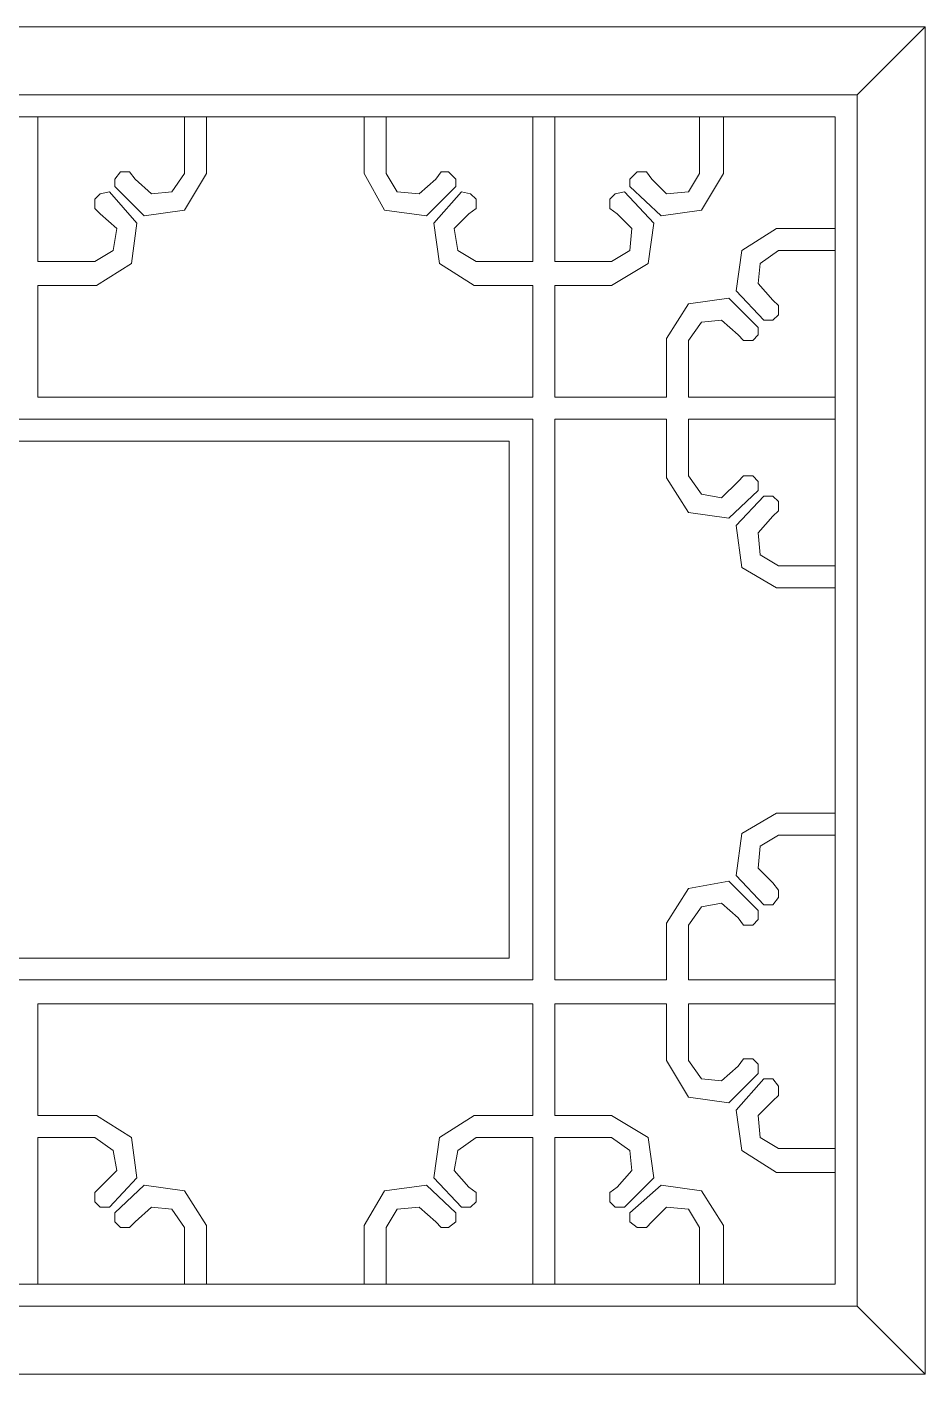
# Model space of a CAD drawing. Header units: centimetres. Extents: x -9.5 to 10.6, y -6.5 to 8.6.
# Drawn here: x 0.57 to 10.64, y -6.48 to 8.64 of the extents above; entities that cross this region are included whole.
import ezdxf

# ---------------------------------------------------------------- set-up
doc = ezdxf.new("R2010")
doc.units = ezdxf.units.CM
doc.header["$MEASUREMENT"] = 0
doc.layers.add('layer 1', color=7, linetype='Continuous')

msp = doc.modelspace()

# ---------------------------------------------------------------- linework, layer by layer
at = {"layer": 'layer 1', "color": 250, "lineweight": 0}
for points, knots in [([(-9.50824, -6.47684), (-9.50824, -6.47684), (10.64402, -6.47684), (10.64402, -6.47684), (10.64402, -6.47684), (10.64402, -6.47684), (10.64402, 8.63722), (10.64402, 8.63722), (10.64402, 8.63722), (10.64402, 8.63722), (-9.50824, 8.63722), (-9.50824, 8.63722), (-9.50824, 8.63722), (-9.50824, 8.63722), (-9.50824, -6.47684), (-9.50824, -6.47684)], [0, 0, 0, 0, 0.25, 0.25, 0.25, 0.25, 0.5, 0.5, 0.5, 0.5, 0.75, 0.75, 0.75, 0.75, 1, 1, 1, 1]), ([(-8.7472, -5.71607), (-8.7472, -5.71607), (9.88324, -5.71607), (9.88324, -5.71607), (9.88324, -5.71607), (9.88324, -5.71607), (9.88324, 7.87644), (9.88324, 7.87644), (9.88324, 7.87644), (9.88324, 7.87644), (-8.7472, 7.87644), (-8.7472, 7.87644), (-8.7472, 7.87644), (-8.7472, 7.87644), (-8.7472, -5.71607), (-8.7472, -5.71607)], [0, 0, 0, 0, 0.25, 0.25, 0.25, 0.25, 0.5, 0.5, 0.5, 0.5, 0.75, 0.75, 0.75, 0.75, 1, 1, 1, 1]), ([(-8.50065, -5.46926), (-8.50065, -5.46926), (9.63643, -5.46926), (9.63643, -5.46926), (9.63643, -5.46926), (9.63643, -5.46926), (9.63643, 7.62963), (9.63643, 7.62963), (9.63643, 7.62963), (9.63643, 7.62963), (-8.50065, 7.62963), (-8.50065, 7.62963), (-8.50065, 7.62963), (-8.50065, 7.62963), (-8.50065, -5.46926), (-8.50065, -5.46926)], [0, 0, 0, 0, 0.25, 0.25, 0.25, 0.25, 0.5, 0.5, 0.5, 0.5, 0.75, 0.75, 0.75, 0.75, 1, 1, 1, 1]), ([(0.69129, 7.62963), (0.69129, 7.62963), (0.69129, 6.00529), (0.69129, 6.00529), (0.69129, 6.00529), (0.69129, 6.00529), (1.32893, 6.00529), (1.32893, 6.00529), (1.32893, 6.00529), (1.32893, 6.00529), (1.53452, 6.12869), (1.53452, 6.12869), (1.53452, 6.12869), (1.53452, 6.12869), (1.57548, 6.37524), (1.57548, 6.37524), (1.57548, 6.37524), (1.57548, 6.37524), (1.3905, 6.53986), (1.3905, 6.53986)], [0, 0, 0, 0, 0.2, 0.2, 0.2, 0.2, 0.4, 0.4, 0.4, 0.4, 0.6, 0.6, 0.6, 0.6, 0.8, 0.8, 0.8, 0.8, 1, 1, 1, 1]), ([(1.78133, 6.93069), (1.78133, 6.93069), (1.9663, 6.76606), (1.9663, 6.76606), (1.9663, 6.76606), (1.9663, 6.76606), (2.1925, 6.78667), (2.1925, 6.78667), (2.1925, 6.78667), (2.1925, 6.78667), (2.33652, 6.99226), (2.33652, 6.99226), (2.33652, 6.99226), (2.33652, 6.99226), (2.33652, 7.62963), (2.33652, 7.62963)], [0, 0, 0, 0, 0.25, 0.25, 0.25, 0.25, 0.5, 0.5, 0.5, 0.5, 0.75, 0.75, 0.75, 0.75, 1, 1, 1, 1]), ([(4.35169, 7.62963), (4.35169, 7.62963), (4.35169, 6.99226), (4.35169, 6.99226), (4.35169, 6.99226), (4.35169, 6.99226), (4.57789, 6.58109), (4.57789, 6.58109), (4.57789, 6.58109), (4.57789, 6.58109), (5.0509, 6.51925), (5.0509, 6.51925), (5.0509, 6.51925), (5.0509, 6.51925), (5.37989, 6.84824), (5.37989, 6.84824), (5.37989, 6.84824), (5.37989, 6.84824), (5.37989, 6.93069), (5.37989, 6.93069), (5.37989, 6.93069), (5.37989, 6.93069), (5.29771, 7.01287), (5.29771, 7.01287), (5.29771, 7.01287), (5.29771, 7.01287), (5.21526, 7.01287), (5.21526, 7.01287), (5.21526, 7.01287), (5.21526, 7.01287), (5.15369, 6.93069), (5.15369, 6.93069)], [0, 0, 0, 0, 0.125, 0.125, 0.125, 0.125, 0.25, 0.25, 0.25, 0.25, 0.375, 0.375, 0.375, 0.375, 0.5, 0.5, 0.5, 0.5, 0.625, 0.625, 0.625, 0.625, 0.75, 0.75, 0.75, 0.75, 0.875, 0.875, 0.875, 0.875, 1, 1, 1, 1]), ([(5.5239, 6.53986), (5.5239, 6.53986), (5.35928, 6.37524), (5.35928, 6.37524), (5.35928, 6.37524), (5.35928, 6.37524), (5.4005, 6.12869), (5.4005, 6.12869), (5.4005, 6.12869), (5.4005, 6.12869), (5.60609, 6.00529), (5.60609, 6.00529), (5.60609, 6.00529), (5.60609, 6.00529), (6.24346, 6.00529), (6.24346, 6.00529), (6.24346, 6.00529), (6.24346, 6.00529), (6.24346, 7.62963), (6.24346, 7.62963)], [0, 0, 0, 0, 0.2, 0.2, 0.2, 0.2, 0.4, 0.4, 0.4, 0.4, 0.6, 0.6, 0.6, 0.6, 0.8, 0.8, 0.8, 0.8, 1, 1, 1, 1]), ([(7.12764, 6.00529), (7.12764, 6.00529), (6.49027, 6.00529), (6.49027, 6.00529), (6.49027, 6.00529), (6.49027, 6.00529), (6.49027, 7.62963), (6.49027, 7.62963)], [0, 0, 0, 0, 0.5, 0.5, 0.5, 0.5, 1, 1, 1, 1]), ([(7.5803, 6.93069), (7.5803, 6.93069), (7.74466, 6.76606), (7.74466, 6.76606), (7.74466, 6.76606), (7.74466, 6.76606), (7.99147, 6.78667), (7.99147, 6.78667), (7.99147, 6.78667), (7.99147, 6.78667), (8.11488, 6.99226), (8.11488, 6.99226), (8.11488, 6.99226), (8.11488, 6.99226), (8.11488, 7.62963), (8.11488, 7.62963)], [0, 0, 0, 0, 0.25, 0.25, 0.25, 0.25, 0.5, 0.5, 0.5, 0.5, 0.75, 0.75, 0.75, 0.75, 1, 1, 1, 1]), ([(1.78133, 6.93069), (1.78133, 6.93069), (1.71949, 7.01287), (1.71949, 7.01287), (1.71949, 7.01287), (1.71949, 7.01287), (1.6167, 7.01287), (1.6167, 7.01287), (1.6167, 7.01287), (1.6167, 7.01287), (1.55513, 6.93069), (1.55513, 6.93069), (1.55513, 6.93069), (1.55513, 6.93069), (1.55513, 6.84824), (1.55513, 6.84824)], [0, 0, 0, 0, 0.25, 0.25, 0.25, 0.25, 0.5, 0.5, 0.5, 0.5, 0.75, 0.75, 0.75, 0.75, 1, 1, 1, 1]), ([(1.55513, 6.84824), (1.55513, 6.84824), (1.88412, 6.51925), (1.88412, 6.51925), (1.88412, 6.51925), (1.88412, 6.51925), (2.33652, 6.58109), (2.33652, 6.58109), (2.33652, 6.58109), (2.33652, 6.58109), (2.58333, 6.99226), (2.58333, 6.99226)], [0, 0, 0, 0, 0.33333333, 0.33333333, 0.33333333, 0.33333333, 0.66666667, 0.66666667, 0.66666667, 0.66666667, 1, 1, 1, 1]), ([(4.5985, 6.99226), (4.5985, 6.99226), (4.7219, 6.78667), (4.7219, 6.78667), (4.7219, 6.78667), (4.7219, 6.78667), (4.96871, 6.76606), (4.96871, 6.76606), (4.96871, 6.76606), (4.96871, 6.76606), (5.15369, 6.93069), (5.15369, 6.93069)], [0, 0, 0, 0, 0.33333333, 0.33333333, 0.33333333, 0.33333333, 0.66666667, 0.66666667, 0.66666667, 0.66666667, 1, 1, 1, 1]), ([(7.5803, 6.93069), (7.5803, 6.93069), (7.51847, 7.01287), (7.51847, 7.01287), (7.51847, 7.01287), (7.51847, 7.01287), (7.41567, 7.01287), (7.41567, 7.01287), (7.41567, 7.01287), (7.41567, 7.01287), (7.33349, 6.93069), (7.33349, 6.93069), (7.33349, 6.93069), (7.33349, 6.93069), (7.33349, 6.84824), (7.33349, 6.84824)], [0, 0, 0, 0, 0.25, 0.25, 0.25, 0.25, 0.5, 0.5, 0.5, 0.5, 0.75, 0.75, 0.75, 0.75, 1, 1, 1, 1]), ([(7.33349, 6.84824), (7.33349, 6.84824), (7.68309, 6.51925), (7.68309, 6.51925), (7.68309, 6.51925), (7.68309, 6.51925), (8.13549, 6.58109), (8.13549, 6.58109), (8.13549, 6.58109), (8.13549, 6.58109), (8.38204, 6.99226), (8.38204, 6.99226)], [0, 0, 0, 0, 0.33333333, 0.33333333, 0.33333333, 0.33333333, 0.66666667, 0.66666667, 0.66666667, 0.66666667, 1, 1, 1, 1]), ([(1.49329, 6.78667), (1.49329, 6.78667), (1.3905, 6.76606), (1.3905, 6.76606), (1.3905, 6.76606), (1.3905, 6.76606), (1.32893, 6.70449), (1.32893, 6.70449), (1.32893, 6.70449), (1.32893, 6.70449), (1.32893, 6.60143), (1.32893, 6.60143), (1.32893, 6.60143), (1.32893, 6.60143), (1.3905, 6.53986), (1.3905, 6.53986)], [0, 0, 0, 0, 0.25, 0.25, 0.25, 0.25, 0.5, 0.5, 0.5, 0.5, 0.75, 0.75, 0.75, 0.75, 1, 1, 1, 1]), ([(1.34928, 5.73786), (1.34928, 5.73786), (1.7401, 5.98467), (1.7401, 5.98467), (1.7401, 5.98467), (1.7401, 5.98467), (1.80167, 6.43707), (1.80167, 6.43707), (1.80167, 6.43707), (1.80167, 6.43707), (1.49329, 6.78667), (1.49329, 6.78667)], [0, 0, 0, 0, 0.33333333, 0.33333333, 0.33333333, 0.33333333, 0.66666667, 0.66666667, 0.66666667, 0.66666667, 1, 1, 1, 1]), ([(5.44146, 6.78667), (5.44146, 6.78667), (5.13308, 6.43707), (5.13308, 6.43707), (5.13308, 6.43707), (5.13308, 6.43707), (5.19491, 5.98467), (5.19491, 5.98467), (5.19491, 5.98467), (5.19491, 5.98467), (5.58547, 5.73786), (5.58547, 5.73786)], [0, 0, 0, 0, 0.33333333, 0.33333333, 0.33333333, 0.33333333, 0.66666667, 0.66666667, 0.66666667, 0.66666667, 1, 1, 1, 1]), ([(5.5239, 6.53986), (5.5239, 6.53986), (5.60609, 6.60143), (5.60609, 6.60143), (5.60609, 6.60143), (5.60609, 6.60143), (5.60609, 6.70449), (5.60609, 6.70449), (5.60609, 6.70449), (5.60609, 6.70449), (5.54425, 6.76606), (5.54425, 6.76606), (5.54425, 6.76606), (5.54425, 6.76606), (5.44146, 6.78667), (5.44146, 6.78667)], [0, 0, 0, 0, 0.25, 0.25, 0.25, 0.25, 0.5, 0.5, 0.5, 0.5, 0.75, 0.75, 0.75, 0.75, 1, 1, 1, 1]), ([(8.54666, 5.18267), (8.54666, 5.18267), (8.60823, 5.12084), (8.60823, 5.12084), (8.60823, 5.12084), (8.60823, 5.12084), (8.71129, 5.12084), (8.71129, 5.12084), (8.71129, 5.12084), (8.71129, 5.12084), (8.77286, 5.18267), (8.77286, 5.18267), (8.77286, 5.18267), (8.77286, 5.18267), (8.77286, 5.26486), (8.77286, 5.26486), (8.77286, 5.26486), (8.77286, 5.26486), (8.44387, 5.59385), (8.44387, 5.59385), (8.44387, 5.59385), (8.44387, 5.59385), (7.99147, 5.53228), (7.99147, 5.53228), (7.99147, 5.53228), (7.99147, 5.53228), (7.74466, 5.14145), (7.74466, 5.14145), (7.74466, 5.14145), (7.74466, 5.14145), (7.74466, 4.48347), (7.74466, 4.48347), (7.74466, 4.48347), (7.74466, 4.48347), (6.49027, 4.48347), (6.49027, 4.48347), (6.49027, 4.48347), (6.49027, 4.48347), (6.49027, 5.73786), (6.49027, 5.73786), (6.49027, 5.73786), (6.49027, 5.73786), (7.12764, 5.73786), (7.12764, 5.73786), (7.12764, 5.73786), (7.12764, 5.73786), (7.53908, 5.98467), (7.53908, 5.98467), (7.53908, 5.98467), (7.53908, 5.98467), (7.60065, 6.43707), (7.60065, 6.43707), (7.60065, 6.43707), (7.60065, 6.43707), (7.27166, 6.78667), (7.27166, 6.78667), (7.27166, 6.78667), (7.27166, 6.78667), (7.16886, 6.76606), (7.16886, 6.76606), (7.16886, 6.76606), (7.16886, 6.76606), (7.10729, 6.70449), (7.10729, 6.70449), (7.10729, 6.70449), (7.10729, 6.70449), (7.10729, 6.60143), (7.10729, 6.60143), (7.10729, 6.60143), (7.10729, 6.60143), (7.18947, 6.53986), (7.18947, 6.53986)], [0, 0, 0, 0, 0.05555556, 0.05555556, 0.05555556, 0.05555556, 0.11111111, 0.11111111, 0.11111111, 0.11111111, 0.16666667, 0.16666667, 0.16666667, 0.16666667, 0.22222222, 0.22222222, 0.22222222, 0.22222222, 0.27777778, 0.27777778, 0.27777778, 0.27777778, 0.33333333, 0.33333333, 0.33333333, 0.33333333, 0.38888889, 0.38888889, 0.38888889, 0.38888889, 0.44444444, 0.44444444, 0.44444444, 0.44444444, 0.5, 0.5, 0.5, 0.5, 0.55555556, 0.55555556, 0.55555556, 0.55555556, 0.61111111, 0.61111111, 0.61111111, 0.61111111, 0.66666667, 0.66666667, 0.66666667, 0.66666667, 0.72222222, 0.72222222, 0.72222222, 0.72222222, 0.77777778, 0.77777778, 0.77777778, 0.77777778, 0.83333333, 0.83333333, 0.83333333, 0.83333333, 0.88888889, 0.88888889, 0.88888889, 0.88888889, 0.94444444, 0.94444444, 0.94444444, 0.94444444, 1, 1, 1, 1]), ([(7.12764, 6.00529), (7.12764, 6.00529), (7.33349, 6.12869), (7.33349, 6.12869), (7.33349, 6.12869), (7.33349, 6.12869), (7.3541, 6.37524), (7.3541, 6.37524), (7.3541, 6.37524), (7.3541, 6.37524), (7.18947, 6.53986), (7.18947, 6.53986)], [0, 0, 0, 0, 0.33333333, 0.33333333, 0.33333333, 0.33333333, 0.66666667, 0.66666667, 0.66666667, 0.66666667, 1, 1, 1, 1]), ([(9.63643, 6.37524), (9.63643, 6.37524), (8.97845, 6.37524), (8.97845, 6.37524), (8.97845, 6.37524), (8.97845, 6.37524), (8.58789, 6.12869), (8.58789, 6.12869), (8.58789, 6.12869), (8.58789, 6.12869), (8.52605, 5.67629), (8.52605, 5.67629), (8.52605, 5.67629), (8.52605, 5.67629), (8.83443, 5.34704), (8.83443, 5.34704), (8.83443, 5.34704), (8.83443, 5.34704), (8.93749, 5.34704), (8.93749, 5.34704), (8.93749, 5.34704), (8.93749, 5.34704), (8.99906, 5.40887), (8.99906, 5.40887), (8.99906, 5.40887), (8.99906, 5.40887), (8.99906, 5.51167), (8.99906, 5.51167), (8.99906, 5.51167), (8.99906, 5.51167), (8.93749, 5.57324), (8.93749, 5.57324)], [0, 0, 0, 0, 0.125, 0.125, 0.125, 0.125, 0.25, 0.25, 0.25, 0.25, 0.375, 0.375, 0.375, 0.375, 0.5, 0.5, 0.5, 0.5, 0.625, 0.625, 0.625, 0.625, 0.75, 0.75, 0.75, 0.75, 0.875, 0.875, 0.875, 0.875, 1, 1, 1, 1]), ([(8.99906, 6.12869), (8.99906, 6.12869), (8.79347, 5.98467), (8.79347, 5.98467), (8.79347, 5.98467), (8.79347, 5.98467), (8.77286, 5.75848), (8.77286, 5.75848), (8.77286, 5.75848), (8.77286, 5.75848), (8.93749, 5.57324), (8.93749, 5.57324)], [0, 0, 0, 0, 0.33333333, 0.33333333, 0.33333333, 0.33333333, 0.66666667, 0.66666667, 0.66666667, 0.66666667, 1, 1, 1, 1]), ([(1.34928, 5.73786), (1.34928, 5.73786), (0.69129, 5.73786), (0.69129, 5.73786), (0.69129, 5.73786), (0.69129, 5.73786), (0.69129, 4.48347), (0.69129, 4.48347), (0.69129, 4.48347), (0.69129, 4.48347), (6.24346, 4.48347), (6.24346, 4.48347), (6.24346, 4.48347), (6.24346, 4.48347), (6.24346, 5.73786), (6.24346, 5.73786), (6.24346, 5.73786), (6.24346, 5.73786), (5.58547, 5.73786), (5.58547, 5.73786)], [0, 0, 0, 0, 0.2, 0.2, 0.2, 0.2, 0.4, 0.4, 0.4, 0.4, 0.6, 0.6, 0.6, 0.6, 0.8, 0.8, 0.8, 0.8, 1, 1, 1, 1]), ([(8.54666, 5.18267), (8.54666, 5.18267), (8.36169, 5.34704), (8.36169, 5.34704), (8.36169, 5.34704), (8.36169, 5.34704), (8.13549, 5.32669), (8.13549, 5.32669), (8.13549, 5.32669), (8.13549, 5.32669), (7.99147, 5.12084), (7.99147, 5.12084)], [0, 0, 0, 0, 0.33333333, 0.33333333, 0.33333333, 0.33333333, 0.66666667, 0.66666667, 0.66666667, 0.66666667, 1, 1, 1, 1]), ([(9.63643, 4.48347), (9.63643, 4.48347), (7.99147, 4.48347), (7.99147, 4.48347), (7.99147, 4.48347), (7.99147, 4.48347), (7.99147, 5.12084), (7.99147, 5.12084)], [0, 0, 0, 0, 0.5, 0.5, 0.5, 0.5, 1, 1, 1, 1]), ([(6.24346, 4.23666), (6.24346, 4.23666), (-5.08707, 4.23666), (-5.08707, 4.23666), (-5.08707, 4.23666), (-5.08707, 4.23666), (-5.08707, -2.05567), (-5.08707, -2.05567), (-5.08707, -2.05567), (-5.08707, -2.05567), (6.24346, -2.05567), (6.24346, -2.05567), (6.24346, -2.05567), (6.24346, -2.05567), (6.24346, 4.23666), (6.24346, 4.23666)], [0, 0, 0, 0, 0.25, 0.25, 0.25, 0.25, 0.5, 0.5, 0.5, 0.5, 0.75, 0.75, 0.75, 0.75, 1, 1, 1, 1]), ([(7.74466, 3.57867), (7.74466, 3.57867), (7.74466, 4.23666), (7.74466, 4.23666), (7.74466, 4.23666), (7.74466, 4.23666), (6.49027, 4.23666), (6.49027, 4.23666), (6.49027, 4.23666), (6.49027, 4.23666), (6.49027, -2.05567), (6.49027, -2.05567), (6.49027, -2.05567), (6.49027, -2.05567), (7.74466, -2.05567), (7.74466, -2.05567), (7.74466, -2.05567), (7.74466, -2.05567), (7.74466, -1.4183), (7.74466, -1.4183)], [0, 0, 0, 0, 0.2, 0.2, 0.2, 0.2, 0.4, 0.4, 0.4, 0.4, 0.6, 0.6, 0.6, 0.6, 0.8, 0.8, 0.8, 0.8, 1, 1, 1, 1]), ([(9.63643, 4.23666), (9.63643, 4.23666), (7.99147, 4.23666), (7.99147, 4.23666), (7.99147, 4.23666), (7.99147, 4.23666), (7.99147, 3.59929), (7.99147, 3.59929), (7.99147, 3.59929), (7.99147, 3.59929), (8.13549, 3.3937), (8.13549, 3.3937), (8.13549, 3.3937), (8.13549, 3.3937), (8.36169, 3.35248), (8.36169, 3.35248), (8.36169, 3.35248), (8.36169, 3.35248), (8.54666, 3.53745), (8.54666, 3.53745)], [0, 0, 0, 0, 0.2, 0.2, 0.2, 0.2, 0.4, 0.4, 0.4, 0.4, 0.6, 0.6, 0.6, 0.6, 0.8, 0.8, 0.8, 0.8, 1, 1, 1, 1]), ([(5.9763, 3.98985), (5.9763, 3.98985), (-4.84026, 3.98985), (-4.84026, 3.98985), (-4.84026, 3.98985), (-4.84026, 3.98985), (-4.84026, -1.80886), (-4.84026, -1.80886), (-4.84026, -1.80886), (-4.84026, -1.80886), (5.9763, -1.80886), (5.9763, -1.80886), (5.9763, -1.80886), (5.9763, -1.80886), (5.9763, 3.98985), (5.9763, 3.98985)], [0, 0, 0, 0, 0.25, 0.25, 0.25, 0.25, 0.5, 0.5, 0.5, 0.5, 0.75, 0.75, 0.75, 0.75, 1, 1, 1, 1]), ([(7.74466, 3.57867), (7.74466, 3.57867), (7.99147, 3.18811), (7.99147, 3.18811), (7.99147, 3.18811), (7.99147, 3.18811), (8.44387, 3.12628), (8.44387, 3.12628), (8.44387, 3.12628), (8.44387, 3.12628), (8.77286, 3.43466), (8.77286, 3.43466)], [0, 0, 0, 0, 0.33333333, 0.33333333, 0.33333333, 0.33333333, 0.66666667, 0.66666667, 0.66666667, 0.66666667, 1, 1, 1, 1]), ([(8.77286, 3.43466), (8.77286, 3.43466), (8.77286, 3.53745), (8.77286, 3.53745), (8.77286, 3.53745), (8.77286, 3.53745), (8.71129, 3.59929), (8.71129, 3.59929), (8.71129, 3.59929), (8.71129, 3.59929), (8.60823, 3.59929), (8.60823, 3.59929), (8.60823, 3.59929), (8.60823, 3.59929), (8.54666, 3.53745), (8.54666, 3.53745)], [0, 0, 0, 0, 0.25, 0.25, 0.25, 0.25, 0.5, 0.5, 0.5, 0.5, 0.75, 0.75, 0.75, 0.75, 1, 1, 1, 1]), ([(8.83443, 3.37309), (8.83443, 3.37309), (8.52605, 3.0441), (8.52605, 3.0441), (8.52605, 3.0441), (8.52605, 3.0441), (8.58789, 2.57109), (8.58789, 2.57109), (8.58789, 2.57109), (8.58789, 2.57109), (8.97845, 2.34489), (8.97845, 2.34489)], [0, 0, 0, 0, 0.33333333, 0.33333333, 0.33333333, 0.33333333, 0.66666667, 0.66666667, 0.66666667, 0.66666667, 1, 1, 1, 1]), ([(8.93749, 3.14689), (8.93749, 3.14689), (8.99906, 3.20846), (8.99906, 3.20846), (8.99906, 3.20846), (8.99906, 3.20846), (8.99906, 3.31125), (8.99906, 3.31125), (8.99906, 3.31125), (8.99906, 3.31125), (8.93749, 3.37309), (8.93749, 3.37309), (8.93749, 3.37309), (8.93749, 3.37309), (8.83443, 3.37309), (8.83443, 3.37309)], [0, 0, 0, 0, 0.25, 0.25, 0.25, 0.25, 0.5, 0.5, 0.5, 0.5, 0.75, 0.75, 0.75, 0.75, 1, 1, 1, 1]), ([(8.93749, 3.14689), (8.93749, 3.14689), (8.77286, 2.96191), (8.77286, 2.96191), (8.77286, 2.96191), (8.77286, 2.96191), (8.79347, 2.7151), (8.79347, 2.7151), (8.79347, 2.7151), (8.79347, 2.7151), (8.99906, 2.5917), (8.99906, 2.5917), (8.99906, 2.5917), (8.99906, 2.5917), (9.63643, 2.5917), (9.63643, 2.5917)], [0, 0, 0, 0, 0.25, 0.25, 0.25, 0.25, 0.5, 0.5, 0.5, 0.5, 0.75, 0.75, 0.75, 0.75, 1, 1, 1, 1]), ([(9.63643, -0.18451), (9.63643, -0.18451), (8.97845, -0.18451), (8.97845, -0.18451), (8.97845, -0.18451), (8.97845, -0.18451), (8.58789, -0.41071), (8.58789, -0.41071), (8.58789, -0.41071), (8.58789, -0.41071), (8.52605, -0.88372), (8.52605, -0.88372), (8.52605, -0.88372), (8.52605, -0.88372), (8.83443, -1.21271), (8.83443, -1.21271), (8.83443, -1.21271), (8.83443, -1.21271), (8.93749, -1.21271), (8.93749, -1.21271), (8.93749, -1.21271), (8.93749, -1.21271), (8.99906, -1.13027), (8.99906, -1.13027), (8.99906, -1.13027), (8.99906, -1.13027), (8.99906, -1.04808), (8.99906, -1.04808), (8.99906, -1.04808), (8.99906, -1.04808), (8.93749, -0.9659), (8.93749, -0.9659)], [0, 0, 0, 0, 0.125, 0.125, 0.125, 0.125, 0.25, 0.25, 0.25, 0.25, 0.375, 0.375, 0.375, 0.375, 0.5, 0.5, 0.5, 0.5, 0.625, 0.625, 0.625, 0.625, 0.75, 0.75, 0.75, 0.75, 0.875, 0.875, 0.875, 0.875, 1, 1, 1, 1]), ([(8.99906, -0.43132), (8.99906, -0.43132), (8.79347, -0.55446), (8.79347, -0.55446), (8.79347, -0.55446), (8.79347, -0.55446), (8.77286, -0.80127), (8.77286, -0.80127), (8.77286, -0.80127), (8.77286, -0.80127), (8.93749, -0.9659), (8.93749, -0.9659)], [0, 0, 0, 0, 0.33333333, 0.33333333, 0.33333333, 0.33333333, 0.66666667, 0.66666667, 0.66666667, 0.66666667, 1, 1, 1, 1]), ([(8.77286, -1.27428), (8.77286, -1.27428), (8.44387, -0.94529), (8.44387, -0.94529), (8.44387, -0.94529), (8.44387, -0.94529), (7.99147, -1.02747), (7.99147, -1.02747), (7.99147, -1.02747), (7.99147, -1.02747), (7.74466, -1.4183), (7.74466, -1.4183)], [0, 0, 0, 0, 0.33333333, 0.33333333, 0.33333333, 0.33333333, 0.66666667, 0.66666667, 0.66666667, 0.66666667, 1, 1, 1, 1]), ([(8.54666, -1.35646), (8.54666, -1.35646), (8.36169, -1.1921), (8.36169, -1.1921), (8.36169, -1.1921), (8.36169, -1.1921), (8.13549, -1.23306), (8.13549, -1.23306), (8.13549, -1.23306), (8.13549, -1.23306), (7.99147, -1.43891), (7.99147, -1.43891), (7.99147, -1.43891), (7.99147, -1.43891), (7.99147, -2.05567), (7.99147, -2.05567), (7.99147, -2.05567), (7.99147, -2.05567), (9.63643, -2.05567), (9.63643, -2.05567)], [0, 0, 0, 0, 0.2, 0.2, 0.2, 0.2, 0.4, 0.4, 0.4, 0.4, 0.6, 0.6, 0.6, 0.6, 0.8, 0.8, 0.8, 0.8, 1, 1, 1, 1]), ([(8.54666, -1.35646), (8.54666, -1.35646), (8.60823, -1.43891), (8.60823, -1.43891), (8.60823, -1.43891), (8.60823, -1.43891), (8.71129, -1.43891), (8.71129, -1.43891), (8.71129, -1.43891), (8.71129, -1.43891), (8.77286, -1.37708), (8.77286, -1.37708), (8.77286, -1.37708), (8.77286, -1.37708), (8.77286, -1.27428), (8.77286, -1.27428)], [0, 0, 0, 0, 0.25, 0.25, 0.25, 0.25, 0.5, 0.5, 0.5, 0.5, 0.75, 0.75, 0.75, 0.75, 1, 1, 1, 1]), ([(5.58547, -3.57749), (5.58547, -3.57749), (6.24346, -3.57749), (6.24346, -3.57749), (6.24346, -3.57749), (6.24346, -3.57749), (6.24346, -2.32309), (6.24346, -2.32309), (6.24346, -2.32309), (6.24346, -2.32309), (0.69129, -2.32309), (0.69129, -2.32309), (0.69129, -2.32309), (0.69129, -2.32309), (0.69129, -3.57749), (0.69129, -3.57749), (0.69129, -3.57749), (0.69129, -3.57749), (1.34928, -3.57749), (1.34928, -3.57749)], [0, 0, 0, 0, 0.2, 0.2, 0.2, 0.2, 0.4, 0.4, 0.4, 0.4, 0.6, 0.6, 0.6, 0.6, 0.8, 0.8, 0.8, 0.8, 1, 1, 1, 1]), ([(7.18947, -4.37949), (7.18947, -4.37949), (7.10729, -4.44106), (7.10729, -4.44106), (7.10729, -4.44106), (7.10729, -4.44106), (7.10729, -4.54385), (7.10729, -4.54385), (7.10729, -4.54385), (7.10729, -4.54385), (7.16886, -4.60569), (7.16886, -4.60569), (7.16886, -4.60569), (7.16886, -4.60569), (7.27166, -4.60569), (7.27166, -4.60569), (7.27166, -4.60569), (7.27166, -4.60569), (7.60065, -4.27669), (7.60065, -4.27669), (7.60065, -4.27669), (7.60065, -4.27669), (7.53908, -3.8243), (7.53908, -3.8243), (7.53908, -3.8243), (7.53908, -3.8243), (7.12764, -3.57749), (7.12764, -3.57749), (7.12764, -3.57749), (7.12764, -3.57749), (6.49027, -3.57749), (6.49027, -3.57749), (6.49027, -3.57749), (6.49027, -3.57749), (6.49027, -2.32309), (6.49027, -2.32309), (6.49027, -2.32309), (6.49027, -2.32309), (7.74466, -2.32309), (7.74466, -2.32309), (7.74466, -2.32309), (7.74466, -2.32309), (7.74466, -2.96046), (7.74466, -2.96046), (7.74466, -2.96046), (7.74466, -2.96046), (7.99147, -3.3719), (7.99147, -3.3719), (7.99147, -3.3719), (7.99147, -3.3719), (8.44387, -3.43347), (8.44387, -3.43347), (8.44387, -3.43347), (8.44387, -3.43347), (8.77286, -3.10448), (8.77286, -3.10448), (8.77286, -3.10448), (8.77286, -3.10448), (8.77286, -3.00169), (8.77286, -3.00169), (8.77286, -3.00169), (8.77286, -3.00169), (8.71129, -2.93985), (8.71129, -2.93985), (8.71129, -2.93985), (8.71129, -2.93985), (8.60823, -2.93985), (8.60823, -2.93985), (8.60823, -2.93985), (8.60823, -2.93985), (8.54666, -3.0223), (8.54666, -3.0223)], [0, 0, 0, 0, 0.05555556, 0.05555556, 0.05555556, 0.05555556, 0.11111111, 0.11111111, 0.11111111, 0.11111111, 0.16666667, 0.16666667, 0.16666667, 0.16666667, 0.22222222, 0.22222222, 0.22222222, 0.22222222, 0.27777778, 0.27777778, 0.27777778, 0.27777778, 0.33333333, 0.33333333, 0.33333333, 0.33333333, 0.38888889, 0.38888889, 0.38888889, 0.38888889, 0.44444444, 0.44444444, 0.44444444, 0.44444444, 0.5, 0.5, 0.5, 0.5, 0.55555556, 0.55555556, 0.55555556, 0.55555556, 0.61111111, 0.61111111, 0.61111111, 0.61111111, 0.66666667, 0.66666667, 0.66666667, 0.66666667, 0.72222222, 0.72222222, 0.72222222, 0.72222222, 0.77777778, 0.77777778, 0.77777778, 0.77777778, 0.83333333, 0.83333333, 0.83333333, 0.83333333, 0.88888889, 0.88888889, 0.88888889, 0.88888889, 0.94444444, 0.94444444, 0.94444444, 0.94444444, 1, 1, 1, 1]), ([(7.99147, -2.96046), (7.99147, -2.96046), (7.99147, -2.32309), (7.99147, -2.32309), (7.99147, -2.32309), (7.99147, -2.32309), (9.63643, -2.32309), (9.63643, -2.32309)], [0, 0, 0, 0, 0.5, 0.5, 0.5, 0.5, 1, 1, 1, 1]), ([(7.99147, -2.96046), (7.99147, -2.96046), (8.13549, -3.16605), (8.13549, -3.16605), (8.13549, -3.16605), (8.13549, -3.16605), (8.36169, -3.18666), (8.36169, -3.18666), (8.36169, -3.18666), (8.36169, -3.18666), (8.54666, -3.0223), (8.54666, -3.0223)], [0, 0, 0, 0, 0.33333333, 0.33333333, 0.33333333, 0.33333333, 0.66666667, 0.66666667, 0.66666667, 0.66666667, 1, 1, 1, 1]), ([(8.83443, -3.16605), (8.83443, -3.16605), (8.52605, -3.51565), (8.52605, -3.51565), (8.52605, -3.51565), (8.52605, -3.51565), (8.58789, -3.96805), (8.58789, -3.96805), (8.58789, -3.96805), (8.58789, -3.96805), (8.97845, -4.21486), (8.97845, -4.21486)], [0, 0, 0, 0, 0.33333333, 0.33333333, 0.33333333, 0.33333333, 0.66666667, 0.66666667, 0.66666667, 0.66666667, 1, 1, 1, 1]), ([(8.93749, -3.41286), (8.93749, -3.41286), (8.99906, -3.35129), (8.99906, -3.35129), (8.99906, -3.35129), (8.99906, -3.35129), (8.99906, -3.2485), (8.99906, -3.2485), (8.99906, -3.2485), (8.99906, -3.2485), (8.93749, -3.16605), (8.93749, -3.16605), (8.93749, -3.16605), (8.93749, -3.16605), (8.83443, -3.16605), (8.83443, -3.16605)], [0, 0, 0, 0, 0.25, 0.25, 0.25, 0.25, 0.5, 0.5, 0.5, 0.5, 0.75, 0.75, 0.75, 0.75, 1, 1, 1, 1]), ([(8.93749, -3.41286), (8.93749, -3.41286), (8.77286, -3.57749), (8.77286, -3.57749), (8.77286, -3.57749), (8.77286, -3.57749), (8.79347, -3.8243), (8.79347, -3.8243), (8.79347, -3.8243), (8.79347, -3.8243), (8.99906, -3.9477), (8.99906, -3.9477), (8.99906, -3.9477), (8.99906, -3.9477), (9.63643, -3.9477), (9.63643, -3.9477)], [0, 0, 0, 0, 0.25, 0.25, 0.25, 0.25, 0.5, 0.5, 0.5, 0.5, 0.75, 0.75, 0.75, 0.75, 1, 1, 1, 1]), ([(1.49329, -4.60569), (1.49329, -4.60569), (1.80167, -4.27669), (1.80167, -4.27669), (1.80167, -4.27669), (1.80167, -4.27669), (1.7401, -3.8243), (1.7401, -3.8243), (1.7401, -3.8243), (1.7401, -3.8243), (1.34928, -3.57749), (1.34928, -3.57749)], [0, 0, 0, 0, 0.33333333, 0.33333333, 0.33333333, 0.33333333, 0.66666667, 0.66666667, 0.66666667, 0.66666667, 1, 1, 1, 1]), ([(5.58547, -3.57749), (5.58547, -3.57749), (5.19491, -3.8243), (5.19491, -3.8243), (5.19491, -3.8243), (5.19491, -3.8243), (5.13308, -4.27669), (5.13308, -4.27669), (5.13308, -4.27669), (5.13308, -4.27669), (5.44146, -4.60569), (5.44146, -4.60569)], [0, 0, 0, 0, 0.33333333, 0.33333333, 0.33333333, 0.33333333, 0.66666667, 0.66666667, 0.66666667, 0.66666667, 1, 1, 1, 1]), ([(1.3905, -4.37949), (1.3905, -4.37949), (1.57548, -4.19425), (1.57548, -4.19425), (1.57548, -4.19425), (1.57548, -4.19425), (1.53452, -3.96805), (1.53452, -3.96805), (1.53452, -3.96805), (1.53452, -3.96805), (1.32893, -3.8243), (1.32893, -3.8243), (1.32893, -3.8243), (1.32893, -3.8243), (0.69129, -3.8243), (0.69129, -3.8243), (0.69129, -3.8243), (0.69129, -3.8243), (0.69129, -5.46926), (0.69129, -5.46926)], [0, 0, 0, 0, 0.2, 0.2, 0.2, 0.2, 0.4, 0.4, 0.4, 0.4, 0.6, 0.6, 0.6, 0.6, 0.8, 0.8, 0.8, 0.8, 1, 1, 1, 1]), ([(6.24346, -5.46926), (6.24346, -5.46926), (6.24346, -3.8243), (6.24346, -3.8243), (6.24346, -3.8243), (6.24346, -3.8243), (5.60609, -3.8243), (5.60609, -3.8243), (5.60609, -3.8243), (5.60609, -3.8243), (5.4005, -3.96805), (5.4005, -3.96805), (5.4005, -3.96805), (5.4005, -3.96805), (5.35928, -4.19425), (5.35928, -4.19425), (5.35928, -4.19425), (5.35928, -4.19425), (5.5239, -4.37949), (5.5239, -4.37949)], [0, 0, 0, 0, 0.2, 0.2, 0.2, 0.2, 0.4, 0.4, 0.4, 0.4, 0.6, 0.6, 0.6, 0.6, 0.8, 0.8, 0.8, 0.8, 1, 1, 1, 1]), ([(6.49027, -5.46926), (6.49027, -5.46926), (6.49027, -3.8243), (6.49027, -3.8243), (6.49027, -3.8243), (6.49027, -3.8243), (7.12764, -3.8243), (7.12764, -3.8243)], [0, 0, 0, 0, 0.5, 0.5, 0.5, 0.5, 1, 1, 1, 1]), ([(7.18947, -4.37949), (7.18947, -4.37949), (7.3541, -4.19425), (7.3541, -4.19425), (7.3541, -4.19425), (7.3541, -4.19425), (7.33349, -3.96805), (7.33349, -3.96805), (7.33349, -3.96805), (7.33349, -3.96805), (7.12764, -3.8243), (7.12764, -3.8243)], [0, 0, 0, 0, 0.33333333, 0.33333333, 0.33333333, 0.33333333, 0.66666667, 0.66666667, 0.66666667, 0.66666667, 1, 1, 1, 1]), ([(1.3905, -4.37949), (1.3905, -4.37949), (1.32893, -4.44106), (1.32893, -4.44106), (1.32893, -4.44106), (1.32893, -4.44106), (1.32893, -4.54385), (1.32893, -4.54385), (1.32893, -4.54385), (1.32893, -4.54385), (1.3905, -4.60569), (1.3905, -4.60569), (1.3905, -4.60569), (1.3905, -4.60569), (1.49329, -4.60569), (1.49329, -4.60569)], [0, 0, 0, 0, 0.25, 0.25, 0.25, 0.25, 0.5, 0.5, 0.5, 0.5, 0.75, 0.75, 0.75, 0.75, 1, 1, 1, 1]), ([(2.58333, -5.46926), (2.58333, -5.46926), (2.58333, -4.81127), (2.58333, -4.81127), (2.58333, -4.81127), (2.58333, -4.81127), (2.33652, -4.42045), (2.33652, -4.42045), (2.33652, -4.42045), (2.33652, -4.42045), (1.88412, -4.35888), (1.88412, -4.35888), (1.88412, -4.35888), (1.88412, -4.35888), (1.55513, -4.66726), (1.55513, -4.66726), (1.55513, -4.66726), (1.55513, -4.66726), (1.55513, -4.77005), (1.55513, -4.77005), (1.55513, -4.77005), (1.55513, -4.77005), (1.6167, -4.83188), (1.6167, -4.83188), (1.6167, -4.83188), (1.6167, -4.83188), (1.71949, -4.83188), (1.71949, -4.83188), (1.71949, -4.83188), (1.71949, -4.83188), (1.78133, -4.77005), (1.78133, -4.77005)], [0, 0, 0, 0, 0.125, 0.125, 0.125, 0.125, 0.25, 0.25, 0.25, 0.25, 0.375, 0.375, 0.375, 0.375, 0.5, 0.5, 0.5, 0.5, 0.625, 0.625, 0.625, 0.625, 0.75, 0.75, 0.75, 0.75, 0.875, 0.875, 0.875, 0.875, 1, 1, 1, 1]), ([(5.37989, -4.66726), (5.37989, -4.66726), (5.0509, -4.35888), (5.0509, -4.35888), (5.0509, -4.35888), (5.0509, -4.35888), (4.57789, -4.42045), (4.57789, -4.42045), (4.57789, -4.42045), (4.57789, -4.42045), (4.35169, -4.81127), (4.35169, -4.81127)], [0, 0, 0, 0, 0.33333333, 0.33333333, 0.33333333, 0.33333333, 0.66666667, 0.66666667, 0.66666667, 0.66666667, 1, 1, 1, 1]), ([(5.44146, -4.60569), (5.44146, -4.60569), (5.54425, -4.60569), (5.54425, -4.60569), (5.54425, -4.60569), (5.54425, -4.60569), (5.60609, -4.54385), (5.60609, -4.54385), (5.60609, -4.54385), (5.60609, -4.54385), (5.60609, -4.44106), (5.60609, -4.44106), (5.60609, -4.44106), (5.60609, -4.44106), (5.5239, -4.37949), (5.5239, -4.37949)], [0, 0, 0, 0, 0.25, 0.25, 0.25, 0.25, 0.5, 0.5, 0.5, 0.5, 0.75, 0.75, 0.75, 0.75, 1, 1, 1, 1]), ([(8.38204, -5.46926), (8.38204, -5.46926), (8.38204, -4.81127), (8.38204, -4.81127), (8.38204, -4.81127), (8.38204, -4.81127), (8.13549, -4.42045), (8.13549, -4.42045), (8.13549, -4.42045), (8.13549, -4.42045), (7.68309, -4.35888), (7.68309, -4.35888), (7.68309, -4.35888), (7.68309, -4.35888), (7.33349, -4.66726), (7.33349, -4.66726), (7.33349, -4.66726), (7.33349, -4.66726), (7.33349, -4.77005), (7.33349, -4.77005), (7.33349, -4.77005), (7.33349, -4.77005), (7.41567, -4.83188), (7.41567, -4.83188), (7.41567, -4.83188), (7.41567, -4.83188), (7.51847, -4.83188), (7.51847, -4.83188), (7.51847, -4.83188), (7.51847, -4.83188), (7.5803, -4.77005), (7.5803, -4.77005)], [0, 0, 0, 0, 0.125, 0.125, 0.125, 0.125, 0.25, 0.25, 0.25, 0.25, 0.375, 0.375, 0.375, 0.375, 0.5, 0.5, 0.5, 0.5, 0.625, 0.625, 0.625, 0.625, 0.75, 0.75, 0.75, 0.75, 0.875, 0.875, 0.875, 0.875, 1, 1, 1, 1]), ([(2.33652, -4.83188), (2.33652, -4.83188), (2.1925, -4.6263), (2.1925, -4.6263), (2.1925, -4.6263), (2.1925, -4.6263), (1.9663, -4.60569), (1.9663, -4.60569), (1.9663, -4.60569), (1.9663, -4.60569), (1.78133, -4.77005), (1.78133, -4.77005)], [0, 0, 0, 0, 0.33333333, 0.33333333, 0.33333333, 0.33333333, 0.66666667, 0.66666667, 0.66666667, 0.66666667, 1, 1, 1, 1]), ([(5.15369, -4.77005), (5.15369, -4.77005), (4.96871, -4.60569), (4.96871, -4.60569), (4.96871, -4.60569), (4.96871, -4.60569), (4.7219, -4.6263), (4.7219, -4.6263), (4.7219, -4.6263), (4.7219, -4.6263), (4.5985, -4.83188), (4.5985, -4.83188), (4.5985, -4.83188), (4.5985, -4.83188), (4.5985, -5.46926), (4.5985, -5.46926)], [0, 0, 0, 0, 0.25, 0.25, 0.25, 0.25, 0.5, 0.5, 0.5, 0.5, 0.75, 0.75, 0.75, 0.75, 1, 1, 1, 1]), ([(5.15369, -4.77005), (5.15369, -4.77005), (5.21526, -4.83188), (5.21526, -4.83188), (5.21526, -4.83188), (5.21526, -4.83188), (5.29771, -4.83188), (5.29771, -4.83188), (5.29771, -4.83188), (5.29771, -4.83188), (5.37989, -4.77005), (5.37989, -4.77005), (5.37989, -4.77005), (5.37989, -4.77005), (5.37989, -4.66726), (5.37989, -4.66726)], [0, 0, 0, 0, 0.25, 0.25, 0.25, 0.25, 0.5, 0.5, 0.5, 0.5, 0.75, 0.75, 0.75, 0.75, 1, 1, 1, 1]), ([(8.11488, -4.83188), (8.11488, -4.83188), (7.99147, -4.6263), (7.99147, -4.6263), (7.99147, -4.6263), (7.99147, -4.6263), (7.74466, -4.60569), (7.74466, -4.60569), (7.74466, -4.60569), (7.74466, -4.60569), (7.5803, -4.77005), (7.5803, -4.77005)], [0, 0, 0, 0, 0.33333333, 0.33333333, 0.33333333, 0.33333333, 0.66666667, 0.66666667, 0.66666667, 0.66666667, 1, 1, 1, 1])]:
    msp.add_open_spline(points, degree=3, knots=knots, dxfattribs=at)
for points in [[(9.88324, 7.87644), (9.88324, 7.87644), (10.64402, 8.63722), (10.64402, 8.63722)], [(2.58333, 7.62963), (2.58333, 7.62963), (2.58333, 6.99226), (2.58333, 6.99226)], [(4.5985, 6.99226), (4.5985, 6.99226), (4.5985, 7.62963), (4.5985, 7.62963)], [(8.38204, 7.62963), (8.38204, 7.62963), (8.38204, 6.99226), (8.38204, 6.99226)], [(8.99906, 6.12869), (8.99906, 6.12869), (9.63643, 6.12869), (9.63643, 6.12869)], [(9.63643, 2.34489), (9.63643, 2.34489), (8.97845, 2.34489), (8.97845, 2.34489)], [(8.99906, -0.43132), (8.99906, -0.43132), (9.63643, -0.43132), (9.63643, -0.43132)], [(9.63643, -4.21486), (9.63643, -4.21486), (8.97845, -4.21486), (8.97845, -4.21486)], [(2.33652, -4.83188), (2.33652, -4.83188), (2.33652, -5.46926), (2.33652, -5.46926)], [(4.35169, -5.46926), (4.35169, -5.46926), (4.35169, -4.81127), (4.35169, -4.81127)], [(8.11488, -4.83188), (8.11488, -4.83188), (8.11488, -5.46926), (8.11488, -5.46926)], [(9.88324, -5.71607), (9.88324, -5.71607), (10.64402, -6.47684), (10.64402, -6.47684)]]:
    msp.add_open_spline(points, degree=3, dxfattribs=at)

doc.saveas('drawing.dxf')
